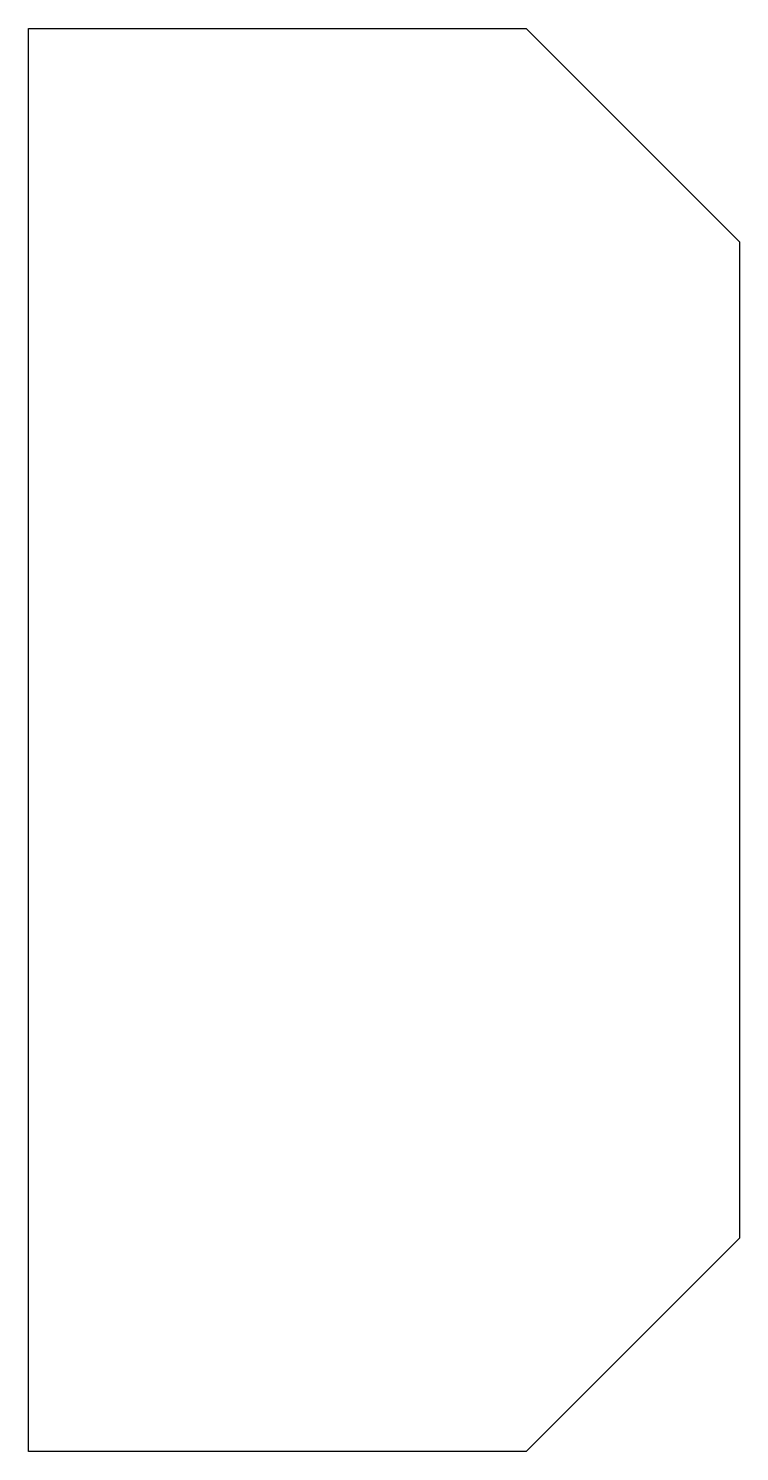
# Model space of a CAD drawing. Header units: millimetres. Extents: x 2.5 to 7.5, y 0 to 10.
import ezdxf

# ---------------------------------------------------------------- set-up
doc = ezdxf.new("R2010")
doc.units = ezdxf.units.MM
doc.layers.get('0').update_dxf_attribs({"linetype": 'CONTINUOUS'})

msp = doc.modelspace()

# ---------------------------------------------------------------- linework, layer by layer
msp.add_lwpolyline([(7.5, 1.5), (6, 0), (2.5, 0), (2.5, 10), (6, 10), (7.5, 8.5)], close=True)

doc.saveas('drawing.dxf')
